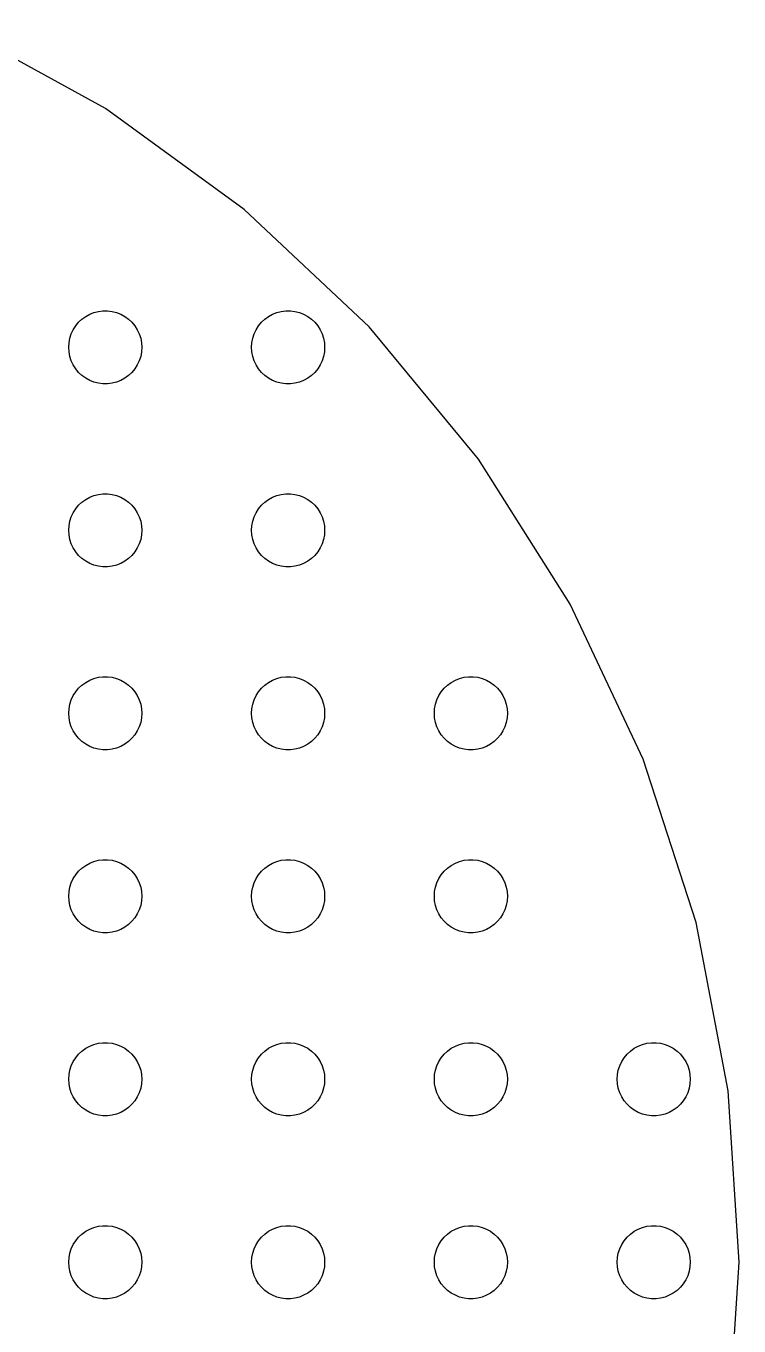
# Model space of a CAD drawing. Header units: metres. Extents: x -112 to 112, y -112 to 112.
# Drawn here: x 53.5 to 112, y -5.2 to 101.3 of the extents above; entities that cross this region are included whole.
import ezdxf

# ---------------------------------------------------------------- set-up
doc = ezdxf.new("R2010")
doc.units = ezdxf.units.M

msp = doc.modelspace()

# ---------------------------------------------------------------- linework, layer by layer
for p, q in [((60.0126, 94.5647), (47.6873, 101.341)), ((71.3915, 86.2975), (60.0126, 94.5647)), ((81.6445, 76.6693), (71.3915, 86.2975)), ((58.7227, 77.7145), (59.0729, 77.8532)), ((59.0729, 77.8532), (59.4379, 77.9469)), ((59.4379, 77.9469), (59.8116, 77.9941)), ((59.8116, 77.9941), (60.1884, 77.9941)), ((60.1884, 77.9941), (60.5621, 77.9469)), ((60.5621, 77.9469), (60.927, 77.8532)), ((60.927, 77.8532), (61.2773, 77.7145)), ((73.7227, 77.7145), (74.073, 77.8532)), ((74.073, 77.8532), (74.4379, 77.9469)), ((74.4379, 77.9469), (74.8116, 77.9941)), ((74.8116, 77.9941), (75.1884, 77.9941)), ((75.1884, 77.9941), (75.5621, 77.9469)), ((75.5621, 77.9469), (75.927, 77.8532)), ((75.927, 77.8532), (76.2773, 77.7145)), ((57.3711, 76.4453), (57.5729, 76.7634)), ((57.5729, 76.7634), (57.8131, 77.0536)), ((57.8131, 77.0536), (58.0877, 77.3115)), ((58.0877, 77.3115), (58.3925, 77.533)), ((58.3925, 77.533), (58.7227, 77.7145)), ((61.2773, 77.7145), (61.6075, 77.533)), ((61.6075, 77.533), (61.9123, 77.3115)), ((61.9123, 77.3115), (62.1869, 77.0536)), ((62.1869, 77.0536), (62.427, 76.7634)), ((62.427, 76.7634), (62.6289, 76.4453)), ((72.3711, 76.4453), (72.573, 76.7634)), ((72.573, 76.7634), (72.8131, 77.0536)), ((72.8131, 77.0536), (73.0877, 77.3115)), ((73.0877, 77.3115), (73.3925, 77.533)), ((73.3925, 77.533), (73.7227, 77.7145)), ((76.2773, 77.7145), (76.6075, 77.533)), ((76.6075, 77.533), (76.9123, 77.3115)), ((76.9123, 77.3115), (77.1869, 77.0536)), ((77.1869, 77.0536), (77.427, 76.7634)), ((77.427, 76.7634), (77.6289, 76.4453)), ((57.0237, 75.376), (57.0942, 75.7461)), ((57.0942, 75.7461), (57.2107, 76.1044)), ((57.2107, 76.1044), (57.3711, 76.4453)), ((62.6289, 76.4453), (62.7893, 76.1044)), ((62.7893, 76.1044), (62.9057, 75.7461)), ((62.9057, 75.7461), (62.9763, 75.376)), ((72.0237, 75.376), (72.0943, 75.7461)), ((72.0943, 75.7461), (72.2107, 76.1044)), ((72.2107, 76.1044), (72.3711, 76.4453)), ((77.6289, 76.4453), (77.7893, 76.1044)), ((77.7893, 76.1044), (77.9057, 75.7461)), ((77.9057, 75.7461), (77.9763, 75.376)), ((90.6099, 65.8319), (81.6445, 76.6693)), ((57, 75), (57.0237, 75.376)), ((57.0237, 74.624), (57, 75)), ((57.0942, 74.2539), (57.0237, 74.624)), ((62.9763, 74.624), (62.9057, 74.2539)), ((62.9763, 75.376), (63, 75)), ((63, 75), (62.9763, 74.624)), ((72, 75), (72.0237, 75.376)), ((72.0237, 74.624), (72, 75)), ((72.0943, 74.2539), (72.0237, 74.624)), ((77.9763, 74.624), (77.9057, 74.2539)), ((77.9763, 75.376), (78, 75)), ((78, 75), (77.9763, 74.624)), ((57.2107, 73.8956), (57.0942, 74.2539)), ((57.3711, 73.5547), (57.2107, 73.8956)), ((57.5729, 73.2366), (57.3711, 73.5547)), ((62.6289, 73.5547), (62.427, 73.2366)), ((62.7893, 73.8956), (62.6289, 73.5547)), ((62.9057, 74.2539), (62.7893, 73.8956)), ((72.2107, 73.8956), (72.0943, 74.2539)), ((72.3711, 73.5547), (72.2107, 73.8956)), ((72.573, 73.2366), (72.3711, 73.5547)), ((77.6289, 73.5547), (77.427, 73.2366)), ((77.7893, 73.8956), (77.6289, 73.5547)), ((77.9057, 74.2539), (77.7893, 73.8956)), ((57.8131, 72.9464), (57.5729, 73.2366)), ((58.0877, 72.6885), (57.8131, 72.9464)), ((58.3925, 72.467), (58.0877, 72.6885)), ((61.9123, 72.6885), (61.6075, 72.467)), ((62.1869, 72.9464), (61.9123, 72.6885)), ((62.427, 73.2366), (62.1869, 72.9464)), ((72.8131, 72.9464), (72.573, 73.2366)), ((73.0877, 72.6885), (72.8131, 72.9464)), ((73.3925, 72.467), (73.0877, 72.6885)), ((76.9123, 72.6885), (76.6075, 72.467)), ((77.1869, 72.9464), (76.9123, 72.6885)), ((77.427, 73.2366), (77.1869, 72.9464)), ((58.7227, 72.2855), (58.3925, 72.467)), ((59.0729, 72.1468), (58.7227, 72.2855)), ((59.4379, 72.0531), (59.0729, 72.1468)), ((59.8116, 72.0059), (59.4379, 72.0531)), ((60.1884, 72.0059), (59.8116, 72.0059)), ((60.5621, 72.0531), (60.1884, 72.0059)), ((60.927, 72.1468), (60.5621, 72.0531)), ((61.2773, 72.2855), (60.927, 72.1468)), ((61.6075, 72.467), (61.2773, 72.2855)), ((73.7227, 72.2855), (73.3925, 72.467)), ((74.073, 72.1468), (73.7227, 72.2855)), ((74.4379, 72.0531), (74.073, 72.1468)), ((74.8116, 72.0059), (74.4379, 72.0531)), ((75.1884, 72.0059), (74.8116, 72.0059)), ((75.5621, 72.0531), (75.1884, 72.0059)), ((75.927, 72.1468), (75.5621, 72.0531)), ((76.2773, 72.2855), (75.927, 72.1468)), ((76.6075, 72.467), (76.2773, 72.2855)), ((98.1463, 53.9564), (90.6099, 65.8319)), ((59.0729, 62.8532), (59.4379, 62.9469)), ((59.4379, 62.9469), (59.8116, 62.9941)), ((59.8116, 62.9941), (60.1884, 62.9941)), ((60.1884, 62.9941), (60.5621, 62.9469)), ((60.5621, 62.9469), (60.927, 62.8532)), ((74.073, 62.8532), (74.4379, 62.9469)), ((74.4379, 62.9469), (74.8116, 62.9941)), ((74.8116, 62.9941), (75.1884, 62.9941)), ((75.1884, 62.9941), (75.5621, 62.9469)), ((75.5621, 62.9469), (75.927, 62.8532)), ((57.5729, 61.7634), (57.8131, 62.0536)), ((57.8131, 62.0536), (58.0877, 62.3115)), ((58.0877, 62.3115), (58.3925, 62.533)), ((58.3925, 62.533), (58.7227, 62.7145)), ((58.7227, 62.7145), (59.0729, 62.8532)), ((60.927, 62.8532), (61.2773, 62.7145)), ((61.2773, 62.7145), (61.6075, 62.533)), ((61.6075, 62.533), (61.9123, 62.3115)), ((61.9123, 62.3115), (62.1869, 62.0536)), ((62.1869, 62.0536), (62.427, 61.7634)), ((72.573, 61.7634), (72.8131, 62.0536)), ((72.8131, 62.0536), (73.0877, 62.3115)), ((73.0877, 62.3115), (73.3925, 62.533)), ((73.3925, 62.533), (73.7227, 62.7145)), ((73.7227, 62.7145), (74.073, 62.8532)), ((75.927, 62.8532), (76.2773, 62.7145)), ((76.2773, 62.7145), (76.6075, 62.533)), ((76.6075, 62.533), (76.9123, 62.3115)), ((76.9123, 62.3115), (77.1869, 62.0536)), ((77.1869, 62.0536), (77.427, 61.7634)), ((57.0237, 60.376), (57.0942, 60.7461)), ((57.0942, 60.7461), (57.2107, 61.1044)), ((57.2107, 61.1044), (57.3711, 61.4453)), ((57.3711, 61.4453), (57.5729, 61.7634)), ((62.427, 61.7634), (62.6289, 61.4453)), ((62.6289, 61.4453), (62.7893, 61.1044)), ((62.7893, 61.1044), (62.9057, 60.7461)), ((62.9057, 60.7461), (62.9763, 60.376)), ((72.0237, 60.376), (72.0943, 60.7461)), ((72.0943, 60.7461), (72.2107, 61.1044)), ((72.2107, 61.1044), (72.3711, 61.4453)), ((72.3711, 61.4453), (72.573, 61.7634)), ((77.427, 61.7634), (77.6289, 61.4453)), ((77.6289, 61.4453), (77.7893, 61.1044)), ((77.7893, 61.1044), (77.9057, 60.7461)), ((77.9057, 60.7461), (77.9763, 60.376)), ((57, 60), (57.0237, 60.376)), ((57.0237, 59.624), (57, 60)), ((62.9763, 60.376), (63, 60)), ((63, 60), (62.9763, 59.624)), ((72, 60), (72.0237, 60.376)), ((72.0237, 59.624), (72, 60)), ((77.9763, 60.376), (78, 60)), ((78, 60), (77.9763, 59.624)), ((57.0942, 59.2539), (57.0237, 59.624)), ((57.2107, 58.8956), (57.0942, 59.2539)), ((57.3711, 58.5547), (57.2107, 58.8956)), ((62.7893, 58.8956), (62.6289, 58.5547)), ((62.9057, 59.2539), (62.7893, 58.8956)), ((62.9763, 59.624), (62.9057, 59.2539)), ((72.0943, 59.2539), (72.0237, 59.624)), ((72.2107, 58.8956), (72.0943, 59.2539)), ((72.3711, 58.5547), (72.2107, 58.8956)), ((77.7893, 58.8956), (77.6289, 58.5547)), ((77.9057, 59.2539), (77.7893, 58.8956)), ((77.9763, 59.624), (77.9057, 59.2539)), ((57.5729, 58.2366), (57.3711, 58.5547)), ((57.8131, 57.9464), (57.5729, 58.2366)), ((58.0877, 57.6885), (57.8131, 57.9464)), ((58.3925, 57.467), (58.0877, 57.6885)), ((61.9123, 57.6885), (61.6075, 57.467)), ((62.1869, 57.9464), (61.9123, 57.6885)), ((62.427, 58.2366), (62.1869, 57.9464)), ((62.6289, 58.5547), (62.427, 58.2366)), ((72.573, 58.2366), (72.3711, 58.5547)), ((72.8131, 57.9464), (72.573, 58.2366)), ((73.0877, 57.6885), (72.8131, 57.9464)), ((73.3925, 57.467), (73.0877, 57.6885)), ((76.9123, 57.6885), (76.6075, 57.467)), ((77.1869, 57.9464), (76.9123, 57.6885)), ((77.427, 58.2366), (77.1869, 57.9464)), ((77.6289, 58.5547), (77.427, 58.2366)), ((58.7227, 57.2855), (58.3925, 57.467)), ((59.0729, 57.1468), (58.7227, 57.2855)), ((59.4379, 57.0531), (59.0729, 57.1468)), ((59.8116, 57.0059), (59.4379, 57.0531)), ((60.1884, 57.0059), (59.8116, 57.0059)), ((60.5621, 57.0531), (60.1884, 57.0059)), ((60.927, 57.1468), (60.5621, 57.0531)), ((61.2773, 57.2855), (60.927, 57.1468)), ((61.6075, 57.467), (61.2773, 57.2855)), ((73.7227, 57.2855), (73.3925, 57.467)), ((74.073, 57.1468), (73.7227, 57.2855)), ((74.4379, 57.0531), (74.073, 57.1468)), ((74.8116, 57.0059), (74.4379, 57.0531)), ((75.1884, 57.0059), (74.8116, 57.0059)), ((75.5621, 57.0531), (75.1884, 57.0059)), ((75.927, 57.1468), (75.5621, 57.0531)), ((76.2773, 57.2855), (75.927, 57.1468)), ((76.6075, 57.467), (76.2773, 57.2855)), ((104.135, 41.2299), (98.1463, 53.9564)), ((59.4379, 47.9469), (59.8116, 47.9941)), ((59.8116, 47.9941), (60.1884, 47.9941)), ((60.1884, 47.9941), (60.5621, 47.9469)), ((74.4379, 47.9469), (74.8116, 47.9941)), ((74.8116, 47.9941), (75.1884, 47.9941)), ((75.1884, 47.9941), (75.5621, 47.9469)), ((89.4379, 47.9469), (89.8116, 47.9941)), ((89.8116, 47.9941), (90.1884, 47.9941)), ((90.1884, 47.9941), (90.5621, 47.9469)), ((57.5729, 46.7634), (57.8131, 47.0536)), ((57.8131, 47.0536), (58.0877, 47.3115)), ((58.0877, 47.3115), (58.3925, 47.533)), ((58.3925, 47.533), (58.7227, 47.7145)), ((58.7227, 47.7145), (59.0729, 47.8532)), ((59.0729, 47.8532), (59.4379, 47.9469)), ((60.5621, 47.9469), (60.927, 47.8532)), ((60.927, 47.8532), (61.2773, 47.7145)), ((61.2773, 47.7145), (61.6075, 47.533)), ((61.6075, 47.533), (61.9123, 47.3115)), ((61.9123, 47.3115), (62.1869, 47.0536)), ((62.1869, 47.0536), (62.427, 46.7634)), ((72.573, 46.7634), (72.8131, 47.0536)), ((72.8131, 47.0536), (73.0877, 47.3115)), ((73.0877, 47.3115), (73.3925, 47.533)), ((73.3925, 47.533), (73.7227, 47.7145)), ((73.7227, 47.7145), (74.073, 47.8532)), ((74.073, 47.8532), (74.4379, 47.9469)), ((75.5621, 47.9469), (75.927, 47.8532)), ((75.927, 47.8532), (76.2773, 47.7145)), ((76.2773, 47.7145), (76.6075, 47.533)), ((76.6075, 47.533), (76.9123, 47.3115)), ((76.9123, 47.3115), (77.1869, 47.0536)), ((77.1869, 47.0536), (77.427, 46.7634)), ((87.573, 46.7634), (87.8131, 47.0536)), ((87.8131, 47.0536), (88.0877, 47.3115)), ((88.0877, 47.3115), (88.3925, 47.533)), ((88.3925, 47.533), (88.7227, 47.7145)), ((88.7227, 47.7145), (89.073, 47.8532)), ((89.073, 47.8532), (89.4379, 47.9469)), ((90.5621, 47.9469), (90.927, 47.8532)), ((90.927, 47.8532), (91.2773, 47.7145)), ((91.2773, 47.7145), (91.6075, 47.533)), ((91.6075, 47.533), (91.9123, 47.3115)), ((91.9123, 47.3115), (92.1869, 47.0536)), ((92.1869, 47.0536), (92.427, 46.7634)), ((57.0942, 45.7461), (57.2107, 46.1044)), ((57.2107, 46.1044), (57.3711, 46.4453)), ((57.3711, 46.4453), (57.5729, 46.7634)), ((62.427, 46.7634), (62.6289, 46.4453)), ((62.6289, 46.4453), (62.7893, 46.1044)), ((62.7893, 46.1044), (62.9057, 45.7461)), ((72.0943, 45.7461), (72.2107, 46.1044)), ((72.2107, 46.1044), (72.3711, 46.4453)), ((72.3711, 46.4453), (72.573, 46.7634)), ((77.427, 46.7634), (77.6289, 46.4453)), ((77.6289, 46.4453), (77.7893, 46.1044)), ((77.7893, 46.1044), (77.9057, 45.7461)), ((87.0943, 45.7461), (87.2107, 46.1044)), ((87.2107, 46.1044), (87.3711, 46.4453)), ((87.3711, 46.4453), (87.573, 46.7634)), ((92.427, 46.7634), (92.6289, 46.4453)), ((92.6289, 46.4453), (92.7893, 46.1044)), ((92.7893, 46.1044), (92.9057, 45.7461)), ((57, 45), (57.0237, 45.376)), ((57.0237, 44.624), (57, 45)), ((57.0237, 45.376), (57.0942, 45.7461)), ((62.9057, 45.7461), (62.9763, 45.376)), ((62.9763, 45.376), (63, 45)), ((63, 45), (62.9763, 44.624)), ((72, 45), (72.0237, 45.376)), ((72.0237, 44.624), (72, 45)), ((72.0237, 45.376), (72.0943, 45.7461)), ((77.9057, 45.7461), (77.9763, 45.376)), ((77.9763, 45.376), (78, 45)), ((78, 45), (77.9763, 44.624)), ((87, 45), (87.0237, 45.376)), ((87.0237, 44.624), (87, 45)), ((87.0237, 45.376), (87.0943, 45.7461)), ((92.9057, 45.7461), (92.9763, 45.376)), ((92.9763, 45.376), (93, 45)), ((93, 45), (92.9763, 44.624)), ((57.0942, 44.2539), (57.0237, 44.624)), ((57.2107, 43.8956), (57.0942, 44.2539)), ((57.3711, 43.5547), (57.2107, 43.8956)), ((62.7893, 43.8956), (62.6289, 43.5547)), ((62.9057, 44.2539), (62.7893, 43.8956)), ((62.9763, 44.624), (62.9057, 44.2539)), ((72.0943, 44.2539), (72.0237, 44.624)), ((72.2107, 43.8956), (72.0943, 44.2539)), ((72.3711, 43.5547), (72.2107, 43.8956)), ((77.7893, 43.8956), (77.6289, 43.5547)), ((77.9057, 44.2539), (77.7893, 43.8956)), ((77.9763, 44.624), (77.9057, 44.2539)), ((87.0943, 44.2539), (87.0237, 44.624)), ((87.2107, 43.8956), (87.0943, 44.2539)), ((87.3711, 43.5547), (87.2107, 43.8956)), ((92.7893, 43.8956), (92.6289, 43.5547)), ((92.9057, 44.2539), (92.7893, 43.8956)), ((92.9763, 44.624), (92.9057, 44.2539)), ((57.5729, 43.2366), (57.3711, 43.5547)), ((57.8131, 42.9464), (57.5729, 43.2366)), ((58.0877, 42.6885), (57.8131, 42.9464)), ((58.3925, 42.467), (58.0877, 42.6885)), ((61.9123, 42.6885), (61.6075, 42.467)), ((62.1869, 42.9464), (61.9123, 42.6885)), ((62.427, 43.2366), (62.1869, 42.9464)), ((62.6289, 43.5547), (62.427, 43.2366)), ((72.573, 43.2366), (72.3711, 43.5547)), ((72.8131, 42.9464), (72.573, 43.2366)), ((73.0877, 42.6885), (72.8131, 42.9464)), ((73.3925, 42.467), (73.0877, 42.6885)), ((76.9123, 42.6885), (76.6075, 42.467)), ((77.1869, 42.9464), (76.9123, 42.6885)), ((77.427, 43.2366), (77.1869, 42.9464)), ((77.6289, 43.5547), (77.427, 43.2366)), ((87.573, 43.2366), (87.3711, 43.5547)), ((87.8131, 42.9464), (87.573, 43.2366)), ((88.0877, 42.6885), (87.8131, 42.9464)), ((88.3925, 42.467), (88.0877, 42.6885)), ((91.9123, 42.6885), (91.6075, 42.467)), ((92.1869, 42.9464), (91.9123, 42.6885)), ((92.427, 43.2366), (92.1869, 42.9464)), ((92.6289, 43.5547), (92.427, 43.2366)), ((58.7227, 42.2855), (58.3925, 42.467)), ((59.0729, 42.1468), (58.7227, 42.2855)), ((59.4379, 42.0531), (59.0729, 42.1468)), ((59.8116, 42.0059), (59.4379, 42.0531)), ((60.1884, 42.0059), (59.8116, 42.0059)), ((60.5621, 42.0531), (60.1884, 42.0059)), ((60.927, 42.1468), (60.5621, 42.0531)), ((61.2773, 42.2855), (60.927, 42.1468)), ((61.6075, 42.467), (61.2773, 42.2855)), ((73.7227, 42.2855), (73.3925, 42.467)), ((74.073, 42.1468), (73.7227, 42.2855)), ((74.4379, 42.0531), (74.073, 42.1468)), ((74.8116, 42.0059), (74.4379, 42.0531)), ((75.1884, 42.0059), (74.8116, 42.0059)), ((75.5621, 42.0531), (75.1884, 42.0059)), ((75.927, 42.1468), (75.5621, 42.0531)), ((76.2773, 42.2855), (75.927, 42.1468)), ((76.6075, 42.467), (76.2773, 42.2855)), ((88.7227, 42.2855), (88.3925, 42.467)), ((89.073, 42.1468), (88.7227, 42.2855)), ((89.4379, 42.0531), (89.073, 42.1468)), ((89.8116, 42.0059), (89.4379, 42.0531)), ((90.1884, 42.0059), (89.8116, 42.0059)), ((90.5621, 42.0531), (90.1884, 42.0059)), ((90.927, 42.1468), (90.5621, 42.0531)), ((91.2773, 42.2855), (90.927, 42.1468)), ((91.6075, 42.467), (91.2773, 42.2855)), ((108.481, 27.8533), (104.135, 41.2299)), ((57.5729, 31.7634), (57.8131, 32.0536)), ((57.8131, 32.0536), (58.0877, 32.3115)), ((58.0877, 32.3115), (58.3925, 32.533)), ((58.3925, 32.533), (58.7227, 32.7145)), ((58.7227, 32.7145), (59.0729, 32.8532)), ((59.0729, 32.8532), (59.4379, 32.9469)), ((59.4379, 32.9469), (59.8116, 32.9941)), ((59.8116, 32.9941), (60.1884, 32.9941)), ((60.1884, 32.9941), (60.5621, 32.9469)), ((60.5621, 32.9469), (60.927, 32.8532)), ((60.927, 32.8532), (61.2773, 32.7145)), ((61.2773, 32.7145), (61.6075, 32.533)), ((61.6075, 32.533), (61.9123, 32.3115)), ((61.9123, 32.3115), (62.1869, 32.0536)), ((62.1869, 32.0536), (62.427, 31.7634)), ((72.573, 31.7634), (72.8131, 32.0536)), ((72.8131, 32.0536), (73.0877, 32.3115)), ((73.0877, 32.3115), (73.3925, 32.533)), ((73.3925, 32.533), (73.7227, 32.7145)), ((73.7227, 32.7145), (74.073, 32.8532)), ((74.073, 32.8532), (74.4379, 32.9469)), ((74.4379, 32.9469), (74.8116, 32.9941)), ((74.8116, 32.9941), (75.1884, 32.9941)), ((75.1884, 32.9941), (75.5621, 32.9469)), ((75.5621, 32.9469), (75.927, 32.8532)), ((75.927, 32.8532), (76.2773, 32.7145)), ((76.2773, 32.7145), (76.6075, 32.533)), ((76.6075, 32.533), (76.9123, 32.3115)), ((76.9123, 32.3115), (77.1869, 32.0536)), ((77.1869, 32.0536), (77.427, 31.7634)), ((87.573, 31.7634), (87.8131, 32.0536)), ((87.8131, 32.0536), (88.0877, 32.3115)), ((88.0877, 32.3115), (88.3925, 32.533)), ((88.3925, 32.533), (88.7227, 32.7145)), ((88.7227, 32.7145), (89.073, 32.8532)), ((89.073, 32.8532), (89.4379, 32.9469)), ((89.4379, 32.9469), (89.8116, 32.9941)), ((89.8116, 32.9941), (90.1884, 32.9941)), ((90.1884, 32.9941), (90.5621, 32.9469)), ((90.5621, 32.9469), (90.927, 32.8532)), ((90.927, 32.8532), (91.2773, 32.7145)), ((91.2773, 32.7145), (91.6075, 32.533)), ((91.6075, 32.533), (91.9123, 32.3115)), ((91.9123, 32.3115), (92.1869, 32.0536)), ((92.1869, 32.0536), (92.427, 31.7634)), ((57.0942, 30.7461), (57.2107, 31.1044)), ((57.2107, 31.1044), (57.3711, 31.4453)), ((57.3711, 31.4453), (57.5729, 31.7634)), ((62.427, 31.7634), (62.6289, 31.4453)), ((62.6289, 31.4453), (62.7893, 31.1044)), ((62.7893, 31.1044), (62.9057, 30.7461)), ((72.0943, 30.7461), (72.2107, 31.1044)), ((72.2107, 31.1044), (72.3711, 31.4453)), ((72.3711, 31.4453), (72.573, 31.7634)), ((77.427, 31.7634), (77.6289, 31.4453)), ((77.6289, 31.4453), (77.7893, 31.1044)), ((77.7893, 31.1044), (77.9057, 30.7461)), ((87.0943, 30.7461), (87.2107, 31.1044)), ((87.2107, 31.1044), (87.3711, 31.4453)), ((87.3711, 31.4453), (87.573, 31.7634)), ((92.427, 31.7634), (92.6289, 31.4453)), ((92.6289, 31.4453), (92.7893, 31.1044)), ((92.7893, 31.1044), (92.9057, 30.7461)), ((57, 30), (57.0237, 30.376)), ((57.0237, 29.624), (57, 30)), ((57.0237, 30.376), (57.0942, 30.7461)), ((62.9057, 30.7461), (62.9763, 30.376)), ((62.9763, 30.376), (63, 30)), ((63, 30), (62.9763, 29.624)), ((72, 30), (72.0237, 30.376)), ((72.0237, 29.624), (72, 30)), ((72.0237, 30.376), (72.0943, 30.7461)), ((77.9057, 30.7461), (77.9763, 30.376)), ((77.9763, 30.376), (78, 30)), ((78, 30), (77.9763, 29.624)), ((87, 30), (87.0237, 30.376)), ((87.0237, 29.624), (87, 30)), ((87.0237, 30.376), (87.0943, 30.7461)), ((92.9057, 30.7461), (92.9763, 30.376)), ((92.9763, 30.376), (93, 30)), ((93, 30), (92.9763, 29.624)), ((57.0942, 29.2539), (57.0237, 29.624)), ((57.2107, 28.8956), (57.0942, 29.2539)), ((57.3711, 28.5547), (57.2107, 28.8956)), ((62.7893, 28.8956), (62.6289, 28.5547)), ((62.9057, 29.2539), (62.7893, 28.8956)), ((62.9763, 29.624), (62.9057, 29.2539)), ((72.0943, 29.2539), (72.0237, 29.624)), ((72.2107, 28.8956), (72.0943, 29.2539)), ((72.3711, 28.5547), (72.2107, 28.8956)), ((77.7893, 28.8956), (77.6289, 28.5547)), ((77.9057, 29.2539), (77.7893, 28.8956)), ((77.9763, 29.624), (77.9057, 29.2539)), ((87.0943, 29.2539), (87.0237, 29.624)), ((87.2107, 28.8956), (87.0943, 29.2539)), ((87.3711, 28.5547), (87.2107, 28.8956)), ((92.7893, 28.8956), (92.6289, 28.5547)), ((92.9057, 29.2539), (92.7893, 28.8956)), ((92.9763, 29.624), (92.9057, 29.2539)), ((57.5729, 28.2366), (57.3711, 28.5547)), ((57.8131, 27.9464), (57.5729, 28.2366)), ((58.0877, 27.6884), (57.8131, 27.9464)), ((62.1869, 27.9464), (61.9123, 27.6884)), ((62.427, 28.2366), (62.1869, 27.9464)), ((62.6289, 28.5547), (62.427, 28.2366)), ((72.573, 28.2366), (72.3711, 28.5547)), ((72.8131, 27.9464), (72.573, 28.2366)), ((73.0877, 27.6884), (72.8131, 27.9464)), ((77.1869, 27.9464), (76.9123, 27.6884)), ((77.427, 28.2366), (77.1869, 27.9464)), ((77.6289, 28.5547), (77.427, 28.2366)), ((87.573, 28.2366), (87.3711, 28.5547)), ((87.8131, 27.9464), (87.573, 28.2366)), ((88.0877, 27.6884), (87.8131, 27.9464)), ((92.1869, 27.9464), (91.9123, 27.6884)), ((92.427, 28.2366), (92.1869, 27.9464)), ((92.6289, 28.5547), (92.427, 28.2366)), ((111.117, 14.0373), (108.481, 27.8533)), ((58.3925, 27.467), (58.0877, 27.6884)), ((58.7227, 27.2855), (58.3925, 27.467)), ((59.0729, 27.1468), (58.7227, 27.2855)), ((59.4379, 27.0531), (59.0729, 27.1468)), ((59.8116, 27.0059), (59.4379, 27.0531)), ((60.1884, 27.0059), (59.8116, 27.0059)), ((60.5621, 27.0531), (60.1884, 27.0059)), ((60.927, 27.1468), (60.5621, 27.0531)), ((61.2773, 27.2855), (60.927, 27.1468)), ((61.6075, 27.467), (61.2773, 27.2855)), ((61.9123, 27.6884), (61.6075, 27.467)), ((73.3925, 27.467), (73.0877, 27.6884)), ((73.7227, 27.2855), (73.3925, 27.467)), ((74.073, 27.1468), (73.7227, 27.2855)), ((74.4379, 27.0531), (74.073, 27.1468)), ((74.8116, 27.0059), (74.4379, 27.0531)), ((75.1884, 27.0059), (74.8116, 27.0059)), ((75.5621, 27.0531), (75.1884, 27.0059)), ((75.927, 27.1468), (75.5621, 27.0531)), ((76.2773, 27.2855), (75.927, 27.1468)), ((76.6075, 27.467), (76.2773, 27.2855)), ((76.9123, 27.6884), (76.6075, 27.467)), ((88.3925, 27.467), (88.0877, 27.6884)), ((88.7227, 27.2855), (88.3925, 27.467)), ((89.073, 27.1468), (88.7227, 27.2855)), ((89.4379, 27.0531), (89.073, 27.1468)), ((89.8116, 27.0059), (89.4379, 27.0531)), ((90.1884, 27.0059), (89.8116, 27.0059)), ((90.5621, 27.0531), (90.1884, 27.0059)), ((90.927, 27.1468), (90.5621, 27.0531)), ((91.2773, 27.2855), (90.927, 27.1468)), ((91.6075, 27.467), (91.2773, 27.2855)), ((91.9123, 27.6884), (91.6075, 27.467)), ((57.5729, 16.7634), (57.8131, 17.0536)), ((57.8131, 17.0536), (58.0877, 17.3115)), ((58.0877, 17.3115), (58.3925, 17.533)), ((58.3925, 17.533), (58.7227, 17.7145)), ((58.7227, 17.7145), (59.0729, 17.8532)), ((59.0729, 17.8532), (59.4379, 17.9469)), ((59.4379, 17.9469), (59.8116, 17.9941)), ((59.8116, 17.9941), (60.1884, 17.9941)), ((60.1884, 17.9941), (60.5621, 17.9469)), ((60.5621, 17.9469), (60.927, 17.8532)), ((60.927, 17.8532), (61.2773, 17.7145)), ((61.2773, 17.7145), (61.6075, 17.533)), ((61.6075, 17.533), (61.9123, 17.3115)), ((61.9123, 17.3115), (62.1869, 17.0536)), ((62.1869, 17.0536), (62.427, 16.7634)), ((72.573, 16.7634), (72.8131, 17.0536)), ((72.8131, 17.0536), (73.0877, 17.3115)), ((73.0877, 17.3115), (73.3925, 17.533)), ((73.3925, 17.533), (73.7227, 17.7145)), ((73.7227, 17.7145), (74.073, 17.8532)), ((74.073, 17.8532), (74.4379, 17.9469)), ((74.4379, 17.9469), (74.8116, 17.9941)), ((74.8116, 17.9941), (75.1884, 17.9941)), ((75.1884, 17.9941), (75.5621, 17.9469)), ((75.5621, 17.9469), (75.927, 17.8532)), ((75.927, 17.8532), (76.2773, 17.7145)), ((76.2773, 17.7145), (76.6075, 17.533)), ((76.6075, 17.533), (76.9123, 17.3115)), ((76.9123, 17.3115), (77.1869, 17.0536)), ((77.1869, 17.0536), (77.427, 16.7634)), ((87.573, 16.7634), (87.8131, 17.0536)), ((87.8131, 17.0536), (88.0877, 17.3115)), ((88.0877, 17.3115), (88.3925, 17.533)), ((88.3925, 17.533), (88.7227, 17.7145)), ((88.7227, 17.7145), (89.073, 17.8532)), ((89.073, 17.8532), (89.4379, 17.9469)), ((89.4379, 17.9469), (89.8116, 17.9941)), ((89.8116, 17.9941), (90.1884, 17.9941)), ((90.1884, 17.9941), (90.5621, 17.9469)), ((90.5621, 17.9469), (90.927, 17.8532)), ((90.927, 17.8532), (91.2773, 17.7145)), ((91.2773, 17.7145), (91.6075, 17.533)), ((91.6075, 17.533), (91.9123, 17.3115)), ((91.9123, 17.3115), (92.1869, 17.0536)), ((92.1869, 17.0536), (92.427, 16.7634)), ((102.573, 16.7634), (102.813, 17.0536)), ((102.813, 17.0536), (103.088, 17.3115)), ((103.088, 17.3115), (103.393, 17.533)), ((103.393, 17.533), (103.723, 17.7145)), ((103.723, 17.7145), (104.073, 17.8532)), ((104.073, 17.8532), (104.438, 17.9469)), ((104.438, 17.9469), (104.812, 17.9941)), ((104.812, 17.9941), (105.188, 17.9941)), ((105.188, 17.9941), (105.562, 17.9469)), ((105.562, 17.9469), (105.927, 17.8532)), ((105.927, 17.8532), (106.277, 17.7145)), ((106.277, 17.7145), (106.607, 17.533)), ((106.607, 17.533), (106.912, 17.3115)), ((106.912, 17.3115), (107.187, 17.0536)), ((107.187, 17.0536), (107.427, 16.7634)), ((57.0942, 15.7461), (57.2107, 16.1044)), ((57.2107, 16.1044), (57.3711, 16.4453)), ((57.3711, 16.4453), (57.5729, 16.7634)), ((62.427, 16.7634), (62.6289, 16.4453)), ((62.6289, 16.4453), (62.7893, 16.1044)), ((62.7893, 16.1044), (62.9057, 15.7461)), ((72.0943, 15.7461), (72.2107, 16.1044)), ((72.2107, 16.1044), (72.3711, 16.4453)), ((72.3711, 16.4453), (72.573, 16.7634)), ((77.427, 16.7634), (77.6289, 16.4453)), ((77.6289, 16.4453), (77.7893, 16.1044)), ((77.7893, 16.1044), (77.9057, 15.7461)), ((87.0943, 15.7461), (87.2107, 16.1044)), ((87.2107, 16.1044), (87.3711, 16.4453)), ((87.3711, 16.4453), (87.573, 16.7634)), ((92.427, 16.7634), (92.6289, 16.4453)), ((92.6289, 16.4453), (92.7893, 16.1044)), ((92.7893, 16.1044), (92.9057, 15.7461)), ((102.094, 15.7461), (102.211, 16.1044)), ((102.211, 16.1044), (102.371, 16.4453)), ((102.371, 16.4453), (102.573, 16.7634)), ((107.427, 16.7634), (107.629, 16.4453)), ((107.629, 16.4453), (107.789, 16.1044)), ((107.789, 16.1044), (107.906, 15.7461)), ((57, 15), (57.0237, 15.376)), ((57.0237, 14.624), (57, 15)), ((57.0237, 15.376), (57.0942, 15.7461)), ((62.9057, 15.7461), (62.9763, 15.376)), ((62.9763, 15.376), (63, 15)), ((63, 15), (62.9763, 14.624)), ((72, 15), (72.0237, 15.376)), ((72.0237, 14.624), (72, 15)), ((72.0237, 15.376), (72.0943, 15.7461)), ((77.9057, 15.7461), (77.9763, 15.376)), ((77.9763, 15.376), (78, 15)), ((78, 15), (77.9763, 14.624)), ((87, 15), (87.0237, 15.376)), ((87.0237, 14.624), (87, 15)), ((87.0237, 15.376), (87.0943, 15.7461)), ((92.9057, 15.7461), (92.9763, 15.376)), ((92.9763, 15.376), (93, 15)), ((93, 15), (92.9763, 14.624)), ((102, 15), (102.024, 15.376)), ((102.024, 14.624), (102, 15)), ((102.024, 15.376), (102.094, 15.7461)), ((107.906, 15.7461), (107.976, 15.376)), ((107.976, 15.376), (108, 15)), ((108, 15), (107.976, 14.624)), ((57.0942, 14.2539), (57.0237, 14.624)), ((57.2107, 13.8956), (57.0942, 14.2539)), ((57.3711, 13.5547), (57.2107, 13.8956)), ((62.7893, 13.8956), (62.6289, 13.5547)), ((62.9057, 14.2539), (62.7893, 13.8956)), ((62.9763, 14.624), (62.9057, 14.2539)), ((72.0943, 14.2539), (72.0237, 14.624)), ((72.2107, 13.8956), (72.0943, 14.2539)), ((72.3711, 13.5547), (72.2107, 13.8956)), ((77.7893, 13.8956), (77.6289, 13.5547)), ((77.9057, 14.2539), (77.7893, 13.8956)), ((77.9763, 14.624), (77.9057, 14.2539)), ((87.0943, 14.2539), (87.0237, 14.624)), ((87.2107, 13.8956), (87.0943, 14.2539)), ((87.3711, 13.5547), (87.2107, 13.8956)), ((92.7893, 13.8956), (92.6289, 13.5547)), ((92.9057, 14.2539), (92.7893, 13.8956)), ((92.9763, 14.624), (92.9057, 14.2539)), ((102.094, 14.2539), (102.024, 14.624)), ((102.211, 13.8956), (102.094, 14.2539)), ((102.371, 13.5547), (102.211, 13.8956)), ((107.789, 13.8956), (107.629, 13.5547)), ((107.906, 14.2539), (107.789, 13.8956)), ((107.976, 14.624), (107.906, 14.2539)), ((112, 0), (111.117, 14.0373)), ((57.5729, 13.2366), (57.3711, 13.5547)), ((57.8131, 12.9464), (57.5729, 13.2366)), ((58.0877, 12.6884), (57.8131, 12.9464)), ((62.1869, 12.9464), (61.9123, 12.6884)), ((62.427, 13.2366), (62.1869, 12.9464)), ((62.6289, 13.5547), (62.427, 13.2366)), ((72.573, 13.2366), (72.3711, 13.5547)), ((72.8131, 12.9464), (72.573, 13.2366)), ((73.0877, 12.6884), (72.8131, 12.9464)), ((77.1869, 12.9464), (76.9123, 12.6884)), ((77.427, 13.2366), (77.1869, 12.9464)), ((77.6289, 13.5547), (77.427, 13.2366)), ((87.573, 13.2366), (87.3711, 13.5547)), ((87.8131, 12.9464), (87.573, 13.2366)), ((88.0877, 12.6884), (87.8131, 12.9464)), ((92.1869, 12.9464), (91.9123, 12.6884)), ((92.427, 13.2366), (92.1869, 12.9464)), ((92.6289, 13.5547), (92.427, 13.2366)), ((102.573, 13.2366), (102.371, 13.5547)), ((102.813, 12.9464), (102.573, 13.2366)), ((103.088, 12.6884), (102.813, 12.9464)), ((107.187, 12.9464), (106.912, 12.6884)), ((107.427, 13.2366), (107.187, 12.9464)), ((107.629, 13.5547), (107.427, 13.2366)), ((58.3925, 12.467), (58.0877, 12.6884)), ((58.7227, 12.2855), (58.3925, 12.467)), ((59.0729, 12.1468), (58.7227, 12.2855)), ((59.4379, 12.0531), (59.0729, 12.1468)), ((59.8116, 12.0059), (59.4379, 12.0531)), ((60.1884, 12.0059), (59.8116, 12.0059)), ((60.5621, 12.0531), (60.1884, 12.0059)), ((60.927, 12.1468), (60.5621, 12.0531)), ((61.2773, 12.2855), (60.927, 12.1468)), ((61.6075, 12.467), (61.2773, 12.2855)), ((61.9123, 12.6884), (61.6075, 12.467)), ((73.3925, 12.467), (73.0877, 12.6884)), ((73.7227, 12.2855), (73.3925, 12.467)), ((74.073, 12.1468), (73.7227, 12.2855)), ((74.4379, 12.0531), (74.073, 12.1468)), ((74.8116, 12.0059), (74.4379, 12.0531)), ((75.1884, 12.0059), (74.8116, 12.0059)), ((75.5621, 12.0531), (75.1884, 12.0059)), ((75.927, 12.1468), (75.5621, 12.0531)), ((76.2773, 12.2855), (75.927, 12.1468)), ((76.6075, 12.467), (76.2773, 12.2855)), ((76.9123, 12.6884), (76.6075, 12.467)), ((88.3925, 12.467), (88.0877, 12.6884)), ((88.7227, 12.2855), (88.3925, 12.467)), ((89.073, 12.1468), (88.7227, 12.2855)), ((89.4379, 12.0531), (89.073, 12.1468)), ((89.8116, 12.0059), (89.4379, 12.0531)), ((90.1884, 12.0059), (89.8116, 12.0059)), ((90.5621, 12.0531), (90.1884, 12.0059)), ((90.927, 12.1468), (90.5621, 12.0531)), ((91.2773, 12.2855), (90.927, 12.1468)), ((91.6075, 12.467), (91.2773, 12.2855)), ((91.9123, 12.6884), (91.6075, 12.467)), ((103.393, 12.467), (103.088, 12.6884)), ((103.723, 12.2855), (103.393, 12.467)), ((104.073, 12.1468), (103.723, 12.2855)), ((104.438, 12.0531), (104.073, 12.1468)), ((104.812, 12.0059), (104.438, 12.0531)), ((105.188, 12.0059), (104.812, 12.0059)), ((105.562, 12.0531), (105.188, 12.0059)), ((105.927, 12.1468), (105.562, 12.0531)), ((106.277, 12.2855), (105.927, 12.1468)), ((106.607, 12.467), (106.277, 12.2855)), ((106.912, 12.6884), (106.607, 12.467)), ((57.8131, 2.05363), (58.0877, 2.31154)), ((58.0877, 2.31154), (58.3925, 2.53297)), ((58.3925, 2.53297), (58.7227, 2.71448)), ((58.7227, 2.71448), (59.0729, 2.85316)), ((59.0729, 2.85316), (59.4379, 2.94685)), ((59.4379, 2.94685), (59.8116, 2.99408)), ((59.8116, 2.99408), (60.1884, 2.99408)), ((60.1884, 2.99408), (60.5621, 2.94685)), ((60.5621, 2.94685), (60.927, 2.85316)), ((60.927, 2.85316), (61.2773, 2.71448)), ((61.2773, 2.71448), (61.6075, 2.53297)), ((61.6075, 2.53297), (61.9123, 2.31154)), ((61.9123, 2.31154), (62.1869, 2.05363)), ((72.8131, 2.05363), (73.0877, 2.31154)), ((73.0877, 2.31154), (73.3925, 2.53297)), ((73.3925, 2.53297), (73.7227, 2.71448)), ((73.7227, 2.71448), (74.073, 2.85316)), ((74.073, 2.85316), (74.4379, 2.94685)), ((74.4379, 2.94685), (74.8116, 2.99408)), ((74.8116, 2.99408), (75.1884, 2.99408)), ((75.1884, 2.99408), (75.5621, 2.94685)), ((75.5621, 2.94685), (75.927, 2.85316)), ((75.927, 2.85316), (76.2773, 2.71448)), ((76.2773, 2.71448), (76.6075, 2.53297)), ((76.6075, 2.53297), (76.9123, 2.31154)), ((76.9123, 2.31154), (77.1869, 2.05363)), ((87.8131, 2.05363), (88.0877, 2.31154)), ((88.0877, 2.31154), (88.3925, 2.53297)), ((88.3925, 2.53297), (88.7227, 2.71448)), ((88.7227, 2.71448), (89.073, 2.85316)), ((89.073, 2.85316), (89.4379, 2.94685)), ((89.4379, 2.94685), (89.8116, 2.99408)), ((89.8116, 2.99408), (90.1884, 2.99408)), ((90.1884, 2.99408), (90.5621, 2.94685)), ((90.5621, 2.94685), (90.927, 2.85316)), ((90.927, 2.85316), (91.2773, 2.71448)), ((91.2773, 2.71448), (91.6075, 2.53297)), ((91.6075, 2.53297), (91.9123, 2.31154)), ((91.9123, 2.31154), (92.1869, 2.05363)), ((102.813, 2.05363), (103.088, 2.31154)), ((103.088, 2.31154), (103.393, 2.53297)), ((103.393, 2.53297), (103.723, 2.71448)), ((103.723, 2.71448), (104.073, 2.85316)), ((104.073, 2.85316), (104.438, 2.94685)), ((104.438, 2.94685), (104.812, 2.99408)), ((104.812, 2.99408), (105.188, 2.99408)), ((105.188, 2.99408), (105.562, 2.94685)), ((105.562, 2.94685), (105.927, 2.85316)), ((105.927, 2.85316), (106.277, 2.71448)), ((106.277, 2.71448), (106.607, 2.53297)), ((106.607, 2.53297), (106.912, 2.31154)), ((106.912, 2.31154), (107.187, 2.05363)), ((57.0942, 0.74606), (57.2107, 1.10437)), ((57.2107, 1.10437), (57.3711, 1.44525)), ((57.3711, 1.44525), (57.5729, 1.76335)), ((57.5729, 1.76335), (57.8131, 2.05363)), ((62.1869, 2.05363), (62.427, 1.76335)), ((62.427, 1.76335), (62.6289, 1.44525)), ((62.6289, 1.44525), (62.7893, 1.10437)), ((62.7893, 1.10437), (62.9057, 0.74606)), ((72.0943, 0.74606), (72.2107, 1.10437)), ((72.2107, 1.10437), (72.3711, 1.44525)), ((72.3711, 1.44525), (72.573, 1.76335)), ((72.573, 1.76335), (72.8131, 2.05363)), ((77.1869, 2.05363), (77.427, 1.76335)), ((77.427, 1.76335), (77.6289, 1.44525)), ((77.6289, 1.44525), (77.7893, 1.10437)), ((77.7893, 1.10437), (77.9057, 0.74606)), ((87.0943, 0.74606), (87.2107, 1.10437)), ((87.2107, 1.10437), (87.3711, 1.44525)), ((87.3711, 1.44525), (87.573, 1.76335)), ((87.573, 1.76335), (87.8131, 2.05363)), ((92.1869, 2.05363), (92.427, 1.76335)), ((92.427, 1.76335), (92.6289, 1.44525)), ((92.6289, 1.44525), (92.7893, 1.10437)), ((92.7893, 1.10437), (92.9057, 0.74606)), ((102.094, 0.74606), (102.211, 1.10437)), ((102.211, 1.10437), (102.371, 1.44525)), ((102.371, 1.44525), (102.573, 1.76335)), ((102.573, 1.76335), (102.813, 2.05363)), ((107.187, 2.05363), (107.427, 1.76335)), ((107.427, 1.76335), (107.629, 1.44525)), ((107.629, 1.44525), (107.789, 1.10437)), ((107.789, 1.10437), (107.906, 0.74606)), ((57, 0), (57.0237, 0.37599)), ((57.0237, -0.37599), (57, 0)), ((57.0237, 0.37599), (57.0942, 0.74606)), ((62.9057, 0.74606), (62.9763, 0.37599)), ((62.9763, 0.37599), (63, 0)), ((63, 0), (62.9763, -0.37599)), ((72, 0), (72.0237, 0.37599)), ((72.0237, -0.37599), (72, 0)), ((72.0237, 0.37599), (72.0943, 0.74606)), ((77.9057, 0.74606), (77.9763, 0.37599)), ((77.9763, 0.37599), (78, 0)), ((78, 0), (77.9763, -0.37599)), ((87, 0), (87.0237, 0.37599)), ((87.0237, -0.37599), (87, 0)), ((87.0237, 0.37599), (87.0943, 0.74606)), ((92.9057, 0.74606), (92.9763, 0.37599)), ((92.9763, 0.37599), (93, 0)), ((93, 0), (92.9763, -0.37599)), ((102, 0), (102.024, 0.37599)), ((102.024, -0.37599), (102, 0)), ((102.024, 0.37599), (102.094, 0.74606)), ((107.906, 0.74606), (107.976, 0.37599)), ((107.976, 0.37599), (108, 0)), ((108, 0), (107.976, -0.37599)), ((111.117, -14.0373), (112, 0)), ((57.0942, -0.74606), (57.0237, -0.37599)), ((57.2107, -1.10437), (57.0942, -0.74606)), ((62.9057, -0.74606), (62.7893, -1.10437)), ((62.9763, -0.37599), (62.9057, -0.74606)), ((72.0943, -0.74606), (72.0237, -0.37599)), ((72.2107, -1.10437), (72.0943, -0.74606)), ((77.9057, -0.74606), (77.7893, -1.10437)), ((77.9763, -0.37599), (77.9057, -0.74606)), ((87.0943, -0.74606), (87.0237, -0.37599)), ((87.2107, -1.10437), (87.0943, -0.74606)), ((92.9057, -0.74606), (92.7893, -1.10437)), ((92.9763, -0.37599), (92.9057, -0.74606)), ((102.094, -0.74606), (102.024, -0.37599)), ((102.211, -1.10437), (102.094, -0.74606)), ((107.906, -0.74606), (107.789, -1.10437)), ((107.976, -0.37599), (107.906, -0.74606)), ((57.3711, -1.44525), (57.2107, -1.10437)), ((57.5729, -1.76335), (57.3711, -1.44525)), ((57.8131, -2.05363), (57.5729, -1.76335)), ((58.0877, -2.31154), (57.8131, -2.05363)), ((62.1869, -2.05363), (61.9123, -2.31154)), ((62.427, -1.76335), (62.1869, -2.05363)), ((62.6289, -1.44525), (62.427, -1.76335)), ((62.7893, -1.10437), (62.6289, -1.44525)), ((72.3711, -1.44525), (72.2107, -1.10437)), ((72.573, -1.76335), (72.3711, -1.44525)), ((72.8131, -2.05363), (72.573, -1.76335)), ((73.0877, -2.31154), (72.8131, -2.05363)), ((77.1869, -2.05363), (76.9123, -2.31154)), ((77.427, -1.76335), (77.1869, -2.05363)), ((77.6289, -1.44525), (77.427, -1.76335)), ((77.7893, -1.10437), (77.6289, -1.44525)), ((87.3711, -1.44525), (87.2107, -1.10437)), ((87.573, -1.76335), (87.3711, -1.44525)), ((87.8131, -2.05363), (87.573, -1.76335)), ((88.0877, -2.31154), (87.8131, -2.05363)), ((92.1869, -2.05363), (91.9123, -2.31154)), ((92.427, -1.76335), (92.1869, -2.05363)), ((92.6289, -1.44525), (92.427, -1.76335)), ((92.7893, -1.10437), (92.6289, -1.44525)), ((102.371, -1.44525), (102.211, -1.10437)), ((102.573, -1.76335), (102.371, -1.44525)), ((102.813, -2.05363), (102.573, -1.76335)), ((103.088, -2.31154), (102.813, -2.05363)), ((107.187, -2.05363), (106.912, -2.31154)), ((107.427, -1.76335), (107.187, -2.05363)), ((107.629, -1.44525), (107.427, -1.76335)), ((107.789, -1.10437), (107.629, -1.44525)), ((58.3925, -2.53297), (58.0877, -2.31154)), ((58.7227, -2.71448), (58.3925, -2.53297)), ((59.0729, -2.85316), (58.7227, -2.71448)), ((59.4379, -2.94685), (59.0729, -2.85316)), ((59.8116, -2.99408), (59.4379, -2.94685)), ((60.1884, -2.99408), (59.8116, -2.99408)), ((60.5621, -2.94685), (60.1884, -2.99408)), ((60.927, -2.85316), (60.5621, -2.94685)), ((61.2773, -2.71448), (60.927, -2.85316)), ((61.6075, -2.53297), (61.2773, -2.71448)), ((61.9123, -2.31154), (61.6075, -2.53297)), ((73.3925, -2.53297), (73.0877, -2.31154)), ((73.7227, -2.71448), (73.3925, -2.53297)), ((74.073, -2.85316), (73.7227, -2.71448)), ((74.4379, -2.94685), (74.073, -2.85316)), ((74.8116, -2.99408), (74.4379, -2.94685)), ((75.1884, -2.99408), (74.8116, -2.99408)), ((75.5621, -2.94685), (75.1884, -2.99408)), ((75.927, -2.85316), (75.5621, -2.94685)), ((76.2773, -2.71448), (75.927, -2.85316)), ((76.6075, -2.53297), (76.2773, -2.71448)), ((76.9123, -2.31154), (76.6075, -2.53297)), ((88.3925, -2.53297), (88.0877, -2.31154)), ((88.7227, -2.71448), (88.3925, -2.53297)), ((89.073, -2.85316), (88.7227, -2.71448)), ((89.4379, -2.94685), (89.073, -2.85316)), ((89.8116, -2.99408), (89.4379, -2.94685)), ((90.1884, -2.99408), (89.8116, -2.99408)), ((90.5621, -2.94685), (90.1884, -2.99408)), ((90.927, -2.85316), (90.5621, -2.94685)), ((91.2773, -2.71448), (90.927, -2.85316)), ((91.6075, -2.53297), (91.2773, -2.71448)), ((91.9123, -2.31154), (91.6075, -2.53297)), ((103.393, -2.53297), (103.088, -2.31154)), ((103.723, -2.71448), (103.393, -2.53297)), ((104.073, -2.85316), (103.723, -2.71448)), ((104.438, -2.94685), (104.073, -2.85316)), ((104.812, -2.99408), (104.438, -2.94685)), ((105.188, -2.99408), (104.812, -2.99408)), ((105.562, -2.94685), (105.188, -2.99408)), ((105.927, -2.85316), (105.562, -2.94685)), ((106.277, -2.71448), (105.927, -2.85316)), ((106.607, -2.53297), (106.277, -2.71448)), ((106.912, -2.31154), (106.607, -2.53297))]:
    msp.add_line(p, q)

doc.saveas('drawing.dxf')
